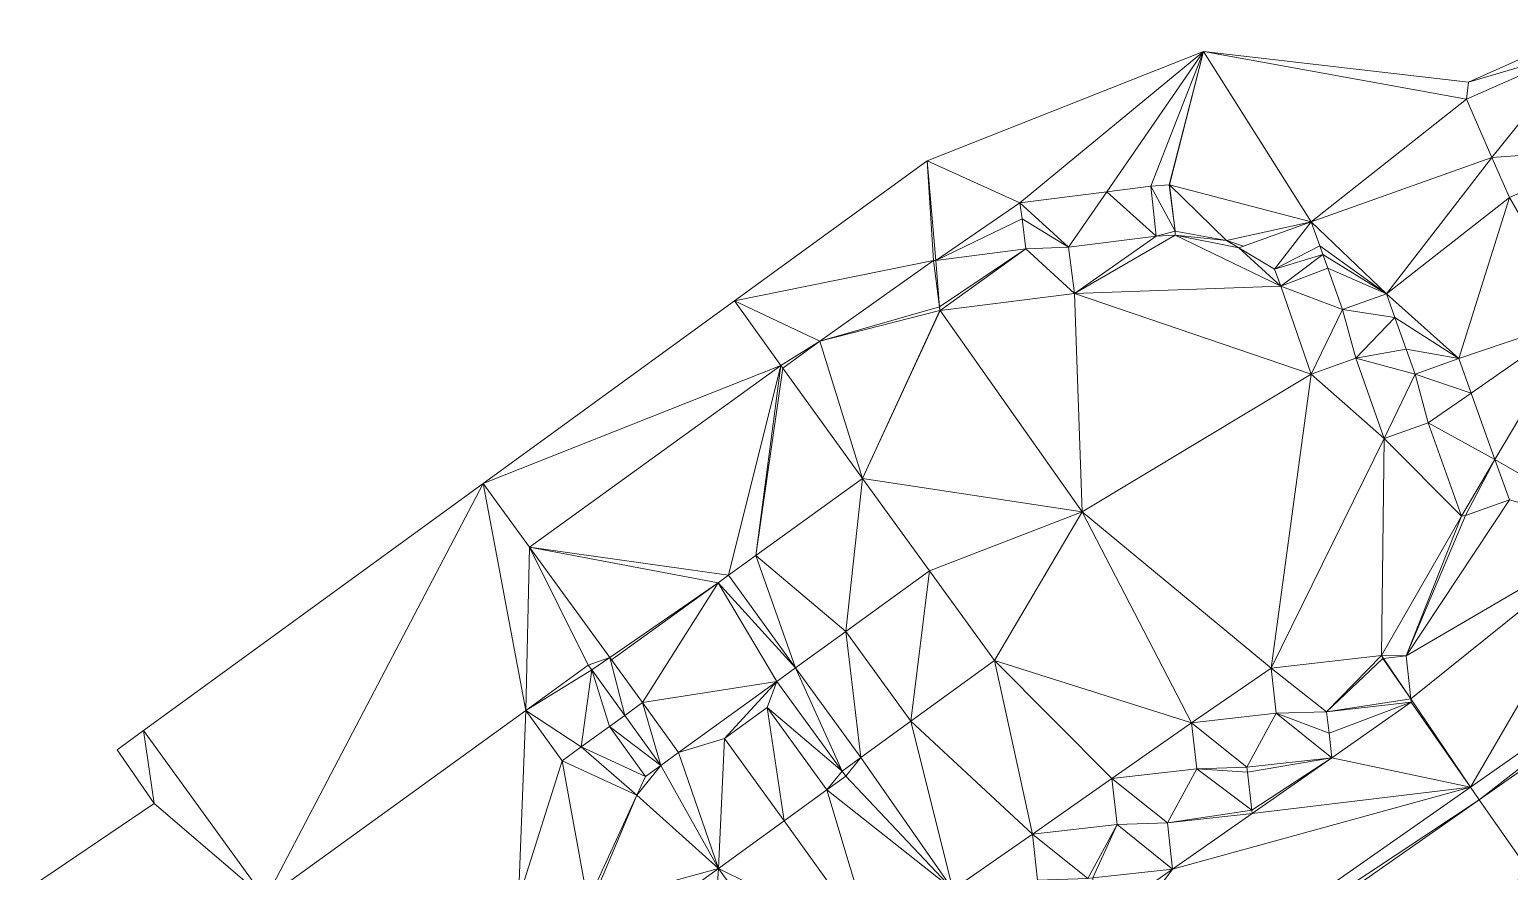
# Model space of a CAD drawing. Header units: metres. Extents: x 1938120 to 1938346, y 5235956 to 5236088.
# Drawn here: x 1938197.1 to 1938292.6, y 5236021.8 to 5236076.1 of the extents above; entities that cross this region are included whole.
import ezdxf

# ---------------------------------------------------------------- set-up
doc = ezdxf.new("R2010")
doc.units = ezdxf.units.M
doc.layers.add('Triangles plates-formes', color=7, linetype='Continuous', lineweight=0, true_color=0x969696)

msp = doc.modelspace()

# ---------------------------------------------------------------- linework, layer by layer
at = {"layer": 'Triangles plates-formes'}
for points in [[(1938297.564, 5236076.078, 475.654), (1938297.053, 5236074.766, 475.637), (1938289.953, 5236072.677, 475.363)], [(1938260.988, 5236064.9, 475.124), (1938254.991, 5236067.617, 475.007), (1938272.842, 5236074.669, 475.199)], [(1938272.842, 5236074.669, 475.199), (1938266.591, 5236065.616, 475.2), (1938260.988, 5236064.9, 475.124)], [(1938269.431, 5236065.979, 475.25), (1938266.591, 5236065.616, 475.2), (1938272.842, 5236074.669, 475.199)], [(1938269.431, 5236065.979, 475.25), (1938272.842, 5236074.669, 475.199), (1938270.623, 5236066.053, 475.272)], [(1938270.623, 5236066.053, 475.272), (1938272.842, 5236074.669, 475.199), (1938270.63, 5236066.054, 475.272)], [(1938279.789, 5236063.674, 475.38), (1938270.63, 5236066.054, 475.272), (1938272.842, 5236074.669, 475.199)], [(1938279.789, 5236063.674, 475.38), (1938272.842, 5236074.669, 475.199), (1938289.809, 5236071.58, 475.38)], [(1938272.842, 5236074.669, 475.199), (1938289.953, 5236072.677, 475.363), (1938289.809, 5236071.58, 475.38)], [(1938289.809, 5236071.58, 475.7), (1938297.053, 5236074.766, 475.7), (1938291.452, 5236067.829, 475.7)], [(1938289.809, 5236071.58, 475.38), (1938289.953, 5236072.677, 475.363), (1938297.053, 5236074.766, 475.637)], [(1938297.053, 5236074.766, 475.7), (1938299.835, 5236068.425, 475.7), (1938291.452, 5236067.829, 475.7)], [(1938279.789, 5236063.674, 475.38), (1938289.809, 5236071.58, 475.38), (1938291.452, 5236067.829, 475.38)], [(1938284.639, 5236059.037, 475.361), (1938279.789, 5236063.673, 475.38), (1938291.452, 5236067.829, 475.38)], [(1938279.789, 5236063.674, 475.38), (1938291.452, 5236067.829, 475.38), (1938279.789, 5236063.673, 475.38)], [(1938292.583, 5236065.248, 475.38), (1938284.639, 5236059.037, 475.361), (1938291.452, 5236067.829, 475.38)], [(1938292.583, 5236065.248, 475.7), (1938291.452, 5236067.829, 475.7), (1938299.835, 5236068.425, 475.7)], [(1938254.991, 5236067.617, 475.007), (1938255.407, 5236061.171, 475.046), (1938242.548, 5236058.574, 474.853)], [(1938255.555, 5236061.19, 475.049), (1938254.991, 5236067.617, 475.007), (1938260.988, 5236064.9, 475.124)], [(1938255.407, 5236061.171, 475.046), (1938254.991, 5236067.617, 475.007), (1938255.555, 5236061.19, 475.049)], [(1938266.591, 5236065.616, 475.1), (1938269.431, 5236065.979, 475.15), (1938269.773, 5236062.754, 475.2)], [(1938269.431, 5236065.979, 475.15), (1938270.623, 5236066.053, 475.172), (1938271.004, 5236063.067, 475.215)], [(1938269.773, 5236062.754, 475.2), (1938269.431, 5236065.979, 475.15), (1938271.004, 5236063.067, 475.215)], [(1938270.623, 5236066.053, 475.172), (1938270.63, 5236066.054, 475.172), (1938271.004, 5236063.067, 475.215)], [(1938270.63, 5236066.054, 475.272), (1938279.789, 5236063.674, 475.38), (1938274.329, 5236062.478, 475.367)], [(1938274.329, 5236062.478, 475.367), (1938271.004, 5236063.067, 475.315), (1938270.63, 5236066.054, 475.272)], [(1938264.119, 5236062.036, 475.1), (1938260.988, 5236064.9, 475.024), (1938266.591, 5236065.616, 475.1)], [(1938264.119, 5236062.036, 475.1), (1938266.591, 5236065.616, 475.1), (1938269.773, 5236062.754, 475.2)], [(1938292.583, 5236065.248, 475.38), (1938289.315, 5236054.868, 475.318), (1938284.639, 5236059.037, 475.361)], [(1938292.583, 5236065.248, 475.38), (1938297.077, 5236057.479, 475.29), (1938289.315, 5236054.868, 475.318)], [(1938255.555, 5236061.19, 475.049), (1938260.988, 5236064.9, 475.124), (1938261.12, 5236063.87, 475.137)], [(1938261.12, 5236063.87, 475.037), (1938260.988, 5236064.9, 475.024), (1938264.119, 5236062.036, 475.1)], [(1938261.367, 5236061.932, 475.151), (1938255.555, 5236061.19, 475.049), (1938261.12, 5236063.87, 475.137)], [(1938264.119, 5236062.036, 475.1), (1938261.367, 5236061.932, 475.051), (1938261.12, 5236063.87, 475.037)], [(1938269.773, 5236062.754, 475.2), (1938271.004, 5236063.067, 475.215), (1938271.008, 5236062.826, 475.218)], [(1938271.004, 5236063.067, 475.315), (1938274.329, 5236062.478, 475.367), (1938271.008, 5236062.826, 475.318)], [(1938274.329, 5236062.478, 475.367), (1938279.789, 5236063.674, 475.38), (1938275.415, 5236062.116, 475.38)], [(1938275.114, 5236062.007, 475.28), (1938275.415, 5236062.116, 475.28), (1938279.789, 5236063.673, 475.28)], [(1938277.426, 5236060.619, 475.273), (1938275.114, 5236062.007, 475.28), (1938279.789, 5236063.673, 475.28)], [(1938279.789, 5236063.674, 475.28), (1938279.789, 5236063.673, 475.28), (1938275.415, 5236062.116, 475.28)], [(1938277.426, 5236060.619, 475.273), (1938279.789, 5236063.673, 475.28), (1938280.343, 5236062.119, 475.274)], [(1938279.789, 5236063.673, 475.38), (1938284.639, 5236059.037, 475.361), (1938280.343, 5236062.119, 475.374)], [(1938264.119, 5236062.036, 477.65), (1938269.773, 5236062.754, 477.65), (1938264.507, 5236059.058, 477.65)], [(1938277.82, 5236059.515, 477.65), (1938264.507, 5236059.058, 477.65), (1938271.008, 5236062.826, 477.65)], [(1938269.773, 5236062.754, 477.65), (1938271.008, 5236062.826, 477.65), (1938264.507, 5236059.058, 477.65)], [(1938277.82, 5236059.515, 477.65), (1938271.008, 5236062.826, 477.65), (1938275.114, 5236062.007, 477.65)], [(1938271.008, 5236062.826, 477.65), (1938274.329, 5236062.478, 477.65), (1938275.114, 5236062.007, 477.65)], [(1938274.329, 5236062.478, 475.367), (1938275.415, 5236062.116, 475.38), (1938275.114, 5236062.007, 475.38)], [(1938277.426, 5236060.619, 475.273), (1938280.343, 5236062.119, 475.274), (1938280.539, 5236061.57, 475.274)], [(1938280.539, 5236061.57, 475.374), (1938280.343, 5236062.119, 475.374), (1938284.639, 5236059.037, 475.361)], [(1938248.06, 5236055.968, 474.93), (1938242.548, 5236058.574, 474.853), (1938255.407, 5236061.171, 475.046)], [(1938248.06, 5236055.968, 474.93), (1938255.407, 5236061.171, 475.046), (1938255.788, 5236058.198, 475.068)], [(1938255.555, 5236061.19, 474.949), (1938255.788, 5236058.198, 474.968), (1938255.407, 5236061.171, 474.946)], [(1938255.788, 5236058.198, 474.968), (1938255.555, 5236061.19, 474.949), (1938261.367, 5236061.932, 475.051)], [(1938255.839, 5236057.955, 474.97), (1938255.788, 5236058.198, 474.968), (1938261.367, 5236061.932, 475.051)], [(1938261.367, 5236061.932, 475.051), (1938264.507, 5236059.058, 475.1), (1938255.839, 5236057.955, 474.97)], [(1938264.119, 5236062.036, 475.1), (1938264.507, 5236059.058, 475.1), (1938261.367, 5236061.932, 475.051)], [(1938277.82, 5236059.515, 477.65), (1938275.114, 5236062.007, 477.65), (1938277.426, 5236060.619, 477.65)], [(1938277.82, 5236059.515, 475.269), (1938277.426, 5236060.619, 475.273), (1938280.539, 5236061.57, 475.274)], [(1938280.852, 5236060.692, 475.272), (1938277.82, 5236059.515, 475.269), (1938280.539, 5236061.57, 475.274)], [(1938284.639, 5236059.037, 475.361), (1938280.852, 5236060.692, 475.372), (1938280.539, 5236061.57, 475.374)], [(1938280.852, 5236060.692, 475.272), (1938281.806, 5236058.02, 475.259), (1938277.82, 5236059.515, 475.269)], [(1938281.806, 5236058.02, 475.359), (1938280.852, 5236060.692, 475.372), (1938284.639, 5236059.037, 475.361)], [(1938279.783, 5236053.851, 477.65), (1938264.507, 5236059.058, 477.65), (1938277.82, 5236059.515, 477.65)], [(1938281.806, 5236058.02, 475.259), (1938279.783, 5236053.851, 475.253), (1938277.82, 5236059.515, 475.269)], [(1938226.337, 5236046.793, 474.85), (1938242.548, 5236058.574, 474.853), (1938245.54, 5236054.415, 474.88)], [(1938245.54, 5236054.415, 474.88), (1938242.548, 5236058.574, 474.853), (1938248.06, 5236055.968, 474.93)], [(1938264.507, 5236059.058, 477.65), (1938265.002, 5236044.963, 477.35), (1938255.839, 5236057.955, 477.65)], [(1938265.002, 5236044.963, 477.35), (1938264.507, 5236059.058, 477.65), (1938279.783, 5236053.851, 477.65)], [(1938285.184, 5236057.51, 475.254), (1938281.806, 5236058.02, 475.259), (1938284.639, 5236059.037, 475.261)], [(1938289.315, 5236054.868, 475.318), (1938285.184, 5236057.51, 475.354), (1938284.639, 5236059.037, 475.361)], [(1938255.788, 5236058.198, 475.068), (1938255.82, 5236057.951, 475.07), (1938248.06, 5236055.968, 474.93)], [(1938250.811, 5236047.116, 477.55), (1938248.06, 5236055.968, 477.65), (1938255.82, 5236057.951, 477.65)], [(1938250.811, 5236047.116, 477.55), (1938255.839, 5236057.955, 477.65), (1938265.002, 5236044.963, 477.35)], [(1938255.839, 5236057.955, 477.65), (1938250.811, 5236047.116, 477.55), (1938255.82, 5236057.951, 477.65)], [(1938255.82, 5236057.951, 474.97), (1938255.788, 5236058.198, 474.968), (1938255.839, 5236057.955, 474.97)], [(1938279.783, 5236053.851, 475.253), (1938281.806, 5236058.02, 475.259), (1938282.666, 5236054.877, 475.245)], [(1938282.666, 5236054.877, 475.245), (1938281.806, 5236058.02, 475.259), (1938285.184, 5236057.51, 475.254)], [(1938285.913, 5236055.463, 475.232), (1938282.666, 5236054.877, 475.245), (1938285.184, 5236057.51, 475.254)], [(1938285.913, 5236055.463, 475.332), (1938285.184, 5236057.51, 475.354), (1938289.315, 5236054.868, 475.318)], [(1938289.315, 5236054.868, 475.318), (1938297.077, 5236057.479, 475.29), (1938290.115, 5236052.631, 475.312)], [(1938297.077, 5236057.479, 475.29), (1938291.652, 5236048.335, 475.3), (1938290.115, 5236052.631, 475.312)], [(1938299.682, 5236043.713, 475.15), (1938291.652, 5236048.335, 475.3), (1938297.077, 5236057.479, 475.29)], [(1938245.54, 5236054.414, 474.9), (1938245.54, 5236054.415, 474.88), (1938248.06, 5236055.968, 474.93)], [(1938245.676, 5236054.236, 474.9), (1938245.54, 5236054.414, 474.9), (1938248.06, 5236055.968, 474.93)], [(1938250.811, 5236047.116, 477.55), (1938245.676, 5236054.236, 477.65), (1938248.06, 5236055.968, 477.65)], [(1938282.666, 5236054.877, 475.245), (1938285.913, 5236055.463, 475.232), (1938286.489, 5236053.847, 475.228)], [(1938289.315, 5236054.868, 475.318), (1938286.489, 5236053.847, 475.328), (1938285.913, 5236055.463, 475.332)], [(1938279.783, 5236053.851, 477.65), (1938282.666, 5236054.877, 477.65), (1938284.502, 5236049.701, 477.65)], [(1938286.489, 5236053.847, 475.228), (1938284.502, 5236049.701, 475.23), (1938282.666, 5236054.877, 475.245)], [(1938286.489, 5236053.847, 475.228), (1938289.315, 5236054.868, 475.218), (1938290.115, 5236052.631, 475.212)], [(1938229.322, 5236042.687, 474.87), (1938226.337, 5236046.793, 474.85), (1938245.54, 5236054.415, 474.88)], [(1938229.322, 5236042.687, 475.25), (1938245.54, 5236054.415, 475.25), (1938242.181, 5236040.881, 475.25)], [(1938243.944, 5236042.154, 475.25), (1938242.181, 5236040.881, 475.25), (1938245.54, 5236054.415, 475.25)], [(1938243.944, 5236042.154, 475.25), (1938245.54, 5236054.415, 475.25), (1938245.54, 5236054.414, 475.25)], [(1938243.944, 5236042.154, 475.25), (1938245.54, 5236054.414, 475.25), (1938245.676, 5236054.236, 475.25)], [(1938245.676, 5236054.236, 475.25), (1938250.811, 5236047.116, 475.25), (1938243.944, 5236042.154, 475.25)], [(1938245.54, 5236054.414, 475.25), (1938245.54, 5236054.415, 475.25), (1938245.54, 5236054.414, 475.25)], [(1938245.676, 5236054.236, 475.25), (1938245.54, 5236054.414, 475.25), (1938245.54, 5236054.414, 475.25)], [(1938277.204, 5236034.873, 477.668), (1938265.002, 5236044.963, 477.35), (1938279.783, 5236053.851, 477.65)], [(1938279.783, 5236053.851, 477.65), (1938284.502, 5236049.701, 477.65), (1938277.204, 5236034.873, 477.668)], [(1938286.489, 5236053.847, 475.228), (1938287.349, 5236050.705, 475.221), (1938284.502, 5236049.701, 475.23)], [(1938286.489, 5236053.847, 475.228), (1938290.115, 5236052.631, 475.212), (1938287.349, 5236050.705, 475.221)], [(1938291.652, 5236048.335, 475.2), (1938287.349, 5236050.705, 475.221), (1938290.115, 5236052.631, 475.212)], [(1938289.488, 5236044.688, 477.65), (1938284.502, 5236049.701, 477.65), (1938287.349, 5236050.705, 477.65)], [(1938291.652, 5236048.335, 475.2), (1938289.488, 5236044.688, 475.204), (1938287.349, 5236050.705, 475.221)], [(1938284.502, 5236049.701, 477.65), (1938284.328, 5236035.691, 477.65), (1938277.204, 5236034.873, 477.668)], [(1938284.328, 5236035.691, 477.65), (1938284.502, 5236049.701, 477.65), (1938289.488, 5236044.688, 477.65)], [(1938289.758, 5236044.728, 475.2), (1938289.488, 5236044.688, 475.204), (1938291.652, 5236048.335, 475.2)], [(1938289.758, 5236044.728, 475.2), (1938291.652, 5236048.335, 475.2), (1938292.583, 5236045.729, 475.167)], [(1938292.583, 5236045.729, 475.267), (1938291.652, 5236048.335, 475.3), (1938299.682, 5236043.713, 475.15)], [(1938226.337, 5236046.793, 474.85), (1938212.285, 5236019.994, 474.534), (1938204.397, 5236030.848, 474.76)], [(1938212.285, 5236019.994, 474.534), (1938226.337, 5236046.793, 474.85), (1938229.077, 5236032.152, 474.8)], [(1938229.322, 5236042.687, 474.87), (1938229.077, 5236032.152, 474.8), (1938226.337, 5236046.793, 474.85)], [(1938249.739, 5236037.25, 477.47), (1938243.944, 5236042.154, 477.45), (1938250.811, 5236047.116, 477.55)], [(1938255.142, 5236041.164, 477.55), (1938249.739, 5236037.25, 477.47), (1938250.811, 5236047.116, 477.55)], [(1938250.811, 5236047.116, 477.55), (1938265.002, 5236044.963, 477.35), (1938255.142, 5236041.164, 477.55)], [(1938259.342, 5236035.374, 477.55), (1938255.142, 5236041.164, 477.55), (1938265.002, 5236044.963, 477.35)], [(1938259.342, 5236035.374, 477.55), (1938265.002, 5236044.963, 477.35), (1938272.063, 5236031.357, 477.689)], [(1938272.063, 5236031.357, 477.689), (1938265.002, 5236044.963, 477.35), (1938277.204, 5236034.873, 477.668)], [(1938292.583, 5236045.729, 475.267), (1938299.682, 5236043.713, 475.15), (1938285.921, 5236035.673, 475.104)], [(1938292.583, 5236045.729, 475.267), (1938285.921, 5236035.673, 475.104), (1938289.758, 5236044.728, 475.3)], [(1938284.328, 5236035.691, 475.113), (1938289.488, 5236044.688, 475.304), (1938285.921, 5236035.673, 475.104)], [(1938289.758, 5236044.728, 475.3), (1938285.921, 5236035.673, 475.104), (1938289.488, 5236044.688, 475.304)], [(1938286.215, 5236032.902, 475.062), (1938285.921, 5236035.673, 475.104), (1938299.682, 5236043.713, 475.15)], [(1938290.068, 5236027.21, 474.959), (1938286.215, 5236032.902, 475.062), (1938299.682, 5236043.713, 475.15)], [(1938290.068, 5236027.21, 474.959), (1938299.682, 5236043.713, 475.15), (1938306.28, 5236038.555, 475.157)], [(1938229.077, 5236032.152, 474.8), (1938229.322, 5236042.687, 474.87), (1938233.12, 5236035.081, 474.87)], [(1938241.502, 5236040.39, 475.25), (1938234.504, 5236035.562, 475.25), (1938229.322, 5236042.687, 475.25)], [(1938241.502, 5236040.39, 475.25), (1938229.322, 5236042.687, 475.25), (1938242.181, 5236040.881, 475.25)], [(1938229.322, 5236042.687, 475.25), (1938234.504, 5236035.562, 475.25), (1938234.504, 5236035.562, 475.25)], [(1938233.12, 5236035.081, 474.87), (1938229.322, 5236042.687, 474.87), (1938234.504, 5236035.562, 474.88)], [(1938246.5, 5236034.903, 477.55), (1938242.181, 5236040.881, 477.45), (1938243.944, 5236042.154, 477.45)], [(1938246.5, 5236034.903, 477.55), (1938243.944, 5236042.154, 477.45), (1938249.739, 5236037.25, 477.47)], [(1938253.948, 5236031.457, 477.595), (1938249.739, 5236037.25, 477.595), (1938255.142, 5236041.164, 477.595)], [(1938255.142, 5236041.164, 477.595), (1938259.342, 5236035.374, 477.595), (1938253.948, 5236031.457, 477.595)], [(1938241.502, 5236040.39, 475.25), (1938234.612, 5236035.412, 475.25), (1938234.504, 5236035.562, 475.25)], [(1938234.612, 5236035.412, 475.25), (1938241.502, 5236040.39, 475.25), (1938234.612, 5236035.412, 475.25)], [(1938241.502, 5236040.39, 477.45), (1938236.61, 5236032.655, 477.31), (1938234.612, 5236035.412, 477.35)], [(1938236.61, 5236032.655, 477.31), (1938241.502, 5236040.39, 477.45), (1938245.294, 5236034.026, 477.521)], [(1938246.5, 5236034.903, 477.55), (1938241.502, 5236040.39, 477.45), (1938242.181, 5236040.881, 477.45)], [(1938241.502, 5236040.39, 477.45), (1938246.5, 5236034.903, 477.55), (1938245.294, 5236034.026, 477.521)], [(1938306.28, 5236038.555, 476.197), (1938290.63, 5236026.383, 475.999), (1938290.068, 5236027.21, 475.999)], [(1938290.63, 5236026.383, 475.999), (1938306.28, 5236038.555, 476.197), (1938307.104, 5236037.911, 476.207)], [(1938249.739, 5236037.25, 477.595), (1938250.711, 5236029.106, 477.595), (1938246.5, 5236034.903, 477.595)], [(1938250.711, 5236029.106, 477.595), (1938249.739, 5236037.25, 477.595), (1938253.948, 5236031.457, 477.595)], [(1938293.96, 5236021.622, 479.873), (1938290.63, 5236026.383, 475.999), (1938307.104, 5236037.911, 476.207)], [(1938233.34, 5236034.777, 474.88), (1938233.12, 5236035.081, 474.87), (1938234.504, 5236035.562, 474.88)], [(1938234.504, 5236035.562, 474.88), (1938233.12, 5236035.081, 474.87), (1938234.504, 5236035.562, 474.88)], [(1938234.504, 5236035.562, 475.38), (1938235.469, 5236031.831, 475.38), (1938233.34, 5236034.777, 475.381)], [(1938234.504, 5236035.562, 475.38), (1938236.61, 5236032.655, 475.38), (1938235.469, 5236031.831, 475.38)], [(1938259.342, 5236035.374, 477.55), (1938261.798, 5236024.161, 477.73), (1938253.948, 5236031.457, 477.55)], [(1938272.063, 5236031.357, 477.689), (1938266.925, 5236027.763, 477.71), (1938259.342, 5236035.374, 477.55)], [(1938259.342, 5236035.374, 477.55), (1938266.925, 5236027.763, 477.71), (1938261.798, 5236024.161, 477.73)], [(1938280.783, 5236032.071, 474.944), (1938277.204, 5236034.873, 474.961), (1938284.328, 5236035.691, 475.013)], [(1938284.422, 5236035.504, 475.009), (1938280.783, 5236032.071, 474.944), (1938284.328, 5236035.691, 475.013)], [(1938284.422, 5236035.504, 475.009), (1938286.215, 5236032.902, 474.962), (1938280.783, 5236032.071, 474.944)], [(1938284.452, 5236035.507, 475.109), (1938284.328, 5236035.691, 475.113), (1938285.921, 5236035.673, 475.104)], [(1938284.422, 5236035.504, 475.109), (1938284.328, 5236035.691, 475.113), (1938284.452, 5236035.507, 475.109)], [(1938284.452, 5236035.507, 475.009), (1938286.215, 5236032.902, 474.962), (1938284.422, 5236035.504, 475.009)], [(1938285.921, 5236035.673, 475.004), (1938286.215, 5236032.902, 474.962), (1938284.452, 5236035.507, 475.009)], [(1938233.12, 5236035.081, 475.231), (1938233.34, 5236034.777, 475.231), (1938229.077, 5236032.152, 475.23)], [(1938232.658, 5236029.799, 475.23), (1938229.077, 5236032.152, 475.23), (1938233.34, 5236034.777, 475.231)], [(1938234.478, 5236031.114, 475.23), (1938232.658, 5236029.799, 475.23), (1938233.34, 5236034.777, 475.231)], [(1938234.478, 5236031.114, 475.23), (1938233.34, 5236034.777, 475.231), (1938235.469, 5236031.831, 475.23)], [(1938249.508, 5236028.233, 477.576), (1938245.294, 5236034.026, 477.521), (1938246.5, 5236034.903, 477.55)], [(1938250.711, 5236029.106, 477.55), (1938249.508, 5236028.233, 477.576), (1938246.5, 5236034.903, 477.55)], [(1938272.063, 5236031.357, 477.689), (1938277.204, 5236034.873, 477.668), (1938277.536, 5236031.969, 477.675)], [(1938277.536, 5236031.969, 474.941), (1938277.204, 5236034.873, 474.961), (1938280.783, 5236032.071, 474.944)], [(1938236.61, 5236032.655, 477.31), (1938245.294, 5236034.026, 477.521), (1938238.94, 5236029.432, 477.37)], [(1938245.294, 5236034.026, 478.091), (1938241.905, 5236030.342, 478.313), (1938238.94, 5236029.432, 477.94)], [(1938241.905, 5236030.342, 478.313), (1938245.294, 5236034.026, 478.091), (1938244.659, 5236032.335, 478.246)], [(1938244.659, 5236032.335, 478.246), (1938245.294, 5236034.026, 478.091), (1938249.508, 5236028.233, 478.146)], [(1938235.469, 5236031.831, 477.257), (1938236.61, 5236032.655, 477.31), (1938237.799, 5236028.607, 477.316)], [(1938236.61, 5236032.655, 477.31), (1938238.94, 5236029.432, 477.37), (1938237.799, 5236028.607, 477.316)], [(1938286.215, 5236032.902, 474.962), (1938286.239, 5236032.681, 474.958), (1938280.783, 5236032.071, 474.944)], [(1938286.239, 5236032.681, 475.058), (1938280.937, 5236030.677, 475.018), (1938280.783, 5236032.071, 475.044)], [(1938281.111, 5236029.096, 474.992), (1938280.937, 5236030.677, 475.018), (1938286.239, 5236032.681, 475.058)], [(1938286.239, 5236032.681, 475.058), (1938290.068, 5236027.21, 474.959), (1938281.111, 5236029.096, 474.992)], [(1938286.239, 5236032.681, 475.058), (1938286.215, 5236032.902, 475.062), (1938290.068, 5236027.21, 474.959)], [(1938229.077, 5236032.152, 474.7), (1938228.612, 5236019.991, 474.739), (1938212.285, 5236019.994, 474.434)], [(1938231.426, 5236028.909, 474.78), (1938228.612, 5236019.991, 474.739), (1938229.077, 5236032.152, 474.7)], [(1938229.077, 5236032.152, 475.23), (1938232.658, 5236029.799, 475.23), (1938231.426, 5236028.909, 475.23)], [(1938237.799, 5236028.607, 477.316), (1938234.478, 5236031.114, 477.212), (1938235.469, 5236031.831, 477.257)], [(1938244.659, 5236032.335, 477.676), (1938245.766, 5236025.03, 477.678), (1938241.905, 5236030.342, 477.743)], [(1938245.766, 5236025.03, 477.678), (1938244.659, 5236032.335, 477.676), (1938248.508, 5236027.022, 477.61)], [(1938248.508, 5236027.022, 478.18), (1938244.659, 5236032.335, 478.246), (1938249.508, 5236028.233, 478.146)], [(1938275.637, 5236028.484, 474.881), (1938272.063, 5236031.357, 474.901), (1938277.536, 5236031.969, 474.941)], [(1938277.536, 5236031.969, 474.941), (1938281.111, 5236029.096, 474.892), (1938275.637, 5236028.484, 474.881)], [(1938280.783, 5236032.071, 474.944), (1938280.937, 5236030.677, 474.918), (1938277.536, 5236031.969, 474.941)], [(1938281.111, 5236029.096, 474.892), (1938277.536, 5236031.969, 474.941), (1938280.937, 5236030.677, 474.918)], [(1938205.096, 5236026.146, 474.7), (1938202.698, 5236029.613, 474.75), (1938204.397, 5236030.848, 474.76)], [(1938205.096, 5236026.146, 474.7), (1938204.397, 5236030.848, 474.76), (1938212.285, 5236019.994, 474.53)], [(1938234.478, 5236031.114, 477.212), (1938236.808, 5236027.891, 477.27), (1938232.658, 5236029.799, 477.127)], [(1938237.799, 5236028.607, 477.316), (1938236.808, 5236027.891, 477.27), (1938234.478, 5236031.114, 477.212)], [(1938253.948, 5236031.457, 477.55), (1938256.643, 5236020.588, 477.75), (1938250.711, 5236029.106, 477.55)], [(1938261.798, 5236024.161, 477.73), (1938256.643, 5236020.588, 477.75), (1938253.948, 5236031.457, 477.55)], [(1938272.395, 5236028.373, 477.696), (1938266.925, 5236027.763, 477.71), (1938272.063, 5236031.357, 477.689)], [(1938272.395, 5236028.373, 474.88), (1938272.063, 5236031.357, 474.901), (1938275.637, 5236028.484, 474.881)], [(1938231.426, 5236028.909, 477.07), (1938232.658, 5236029.799, 477.127), (1938236.256, 5236026.689, 477.149)], [(1938232.658, 5236029.799, 477.127), (1938236.808, 5236027.891, 477.27), (1938236.256, 5236026.689, 477.149)], [(1938241.905, 5236030.342, 478.313), (1938241.519, 5236021.954, 478.342), (1938238.94, 5236029.432, 477.94)], [(1938241.519, 5236021.954, 478.342), (1938241.905, 5236030.342, 478.313), (1938245.766, 5236025.03, 478.248)], [(1938233.085, 5236019.796, 476.456), (1938228.612, 5236019.991, 476.17), (1938231.426, 5236028.909, 477.07)], [(1938233.085, 5236019.796, 476.456), (1938231.426, 5236028.909, 477.07), (1938236.256, 5236026.689, 477.149)], [(1938237.799, 5236028.607, 477.887), (1938238.94, 5236029.432, 477.94), (1938241.519, 5236021.954, 478.342)], [(1938249.745, 5236027.908, 477.583), (1938249.508, 5236028.233, 477.576), (1938250.711, 5236029.106, 477.55)], [(1938249.745, 5236027.908, 477.583), (1938250.711, 5236029.106, 477.55), (1938256.643, 5236020.588, 477.75)], [(1938281.111, 5236029.096, 474.992), (1938275.674, 5236028.157, 474.976), (1938275.637, 5236028.484, 474.981)], [(1938275.954, 5236025.708, 474.934), (1938275.674, 5236028.157, 474.976), (1938281.111, 5236029.096, 474.992)], [(1938275.977, 5236025.506, 474.931), (1938275.954, 5236025.708, 474.934), (1938281.111, 5236029.096, 474.992)], [(1938275.977, 5236025.506, 474.931), (1938281.111, 5236029.096, 474.992), (1938290.068, 5236027.21, 474.959)], [(1938236.256, 5236026.689, 477.719), (1938237.799, 5236028.607, 477.887), (1938241.519, 5236021.954, 478.342)], [(1938237.799, 5236028.607, 477.887), (1938236.256, 5236026.689, 477.719), (1938236.808, 5236027.891, 477.84)], [(1938249.508, 5236028.233, 478.146), (1938249.745, 5236027.908, 478.153), (1938248.508, 5236027.022, 478.18)], [(1938256.643, 5236020.588, 477.75), (1938248.508, 5236027.022, 477.61), (1938249.745, 5236027.908, 477.583)], [(1938267.268, 5236024.784, 477.717), (1938261.798, 5236024.161, 477.73), (1938266.925, 5236027.763, 477.71)], [(1938266.925, 5236027.763, 474.84), (1938272.395, 5236028.373, 474.88), (1938270.501, 5236024.89, 474.82)], [(1938270.501, 5236024.89, 474.82), (1938267.268, 5236024.784, 474.819), (1938266.925, 5236027.763, 474.84)], [(1938272.395, 5236028.373, 474.88), (1938275.954, 5236025.708, 474.834), (1938270.501, 5236024.89, 474.82)], [(1938275.674, 5236028.157, 474.876), (1938272.395, 5236028.373, 474.88), (1938275.637, 5236028.484, 474.881)], [(1938275.954, 5236025.708, 474.834), (1938272.395, 5236028.373, 474.88), (1938275.674, 5236028.157, 474.876)], [(1938248.508, 5236027.022, 477.61), (1938251.527, 5236016.995, 477.87), (1938245.766, 5236025.03, 477.674)], [(1938251.527, 5236016.995, 477.87), (1938248.508, 5236027.022, 477.61), (1938256.643, 5236020.588, 477.75)], [(1938290.068, 5236027.21, 474.959), (1938258.216, 5236004.919, 474.57), (1938270.84, 5236021.909, 474.868)], [(1938290.63, 5236026.383, 475.999), (1938258.216, 5236004.919, 475.61), (1938290.068, 5236027.21, 475.999)], [(1938275.977, 5236025.506, 474.931), (1938290.068, 5236027.21, 474.959), (1938270.84, 5236021.909, 474.868)], [(1938196.513, 5236020.336, 474.743), (1938205.096, 5236026.146, 474.7), (1938212.285, 5236019.994, 474.53)], [(1938236.256, 5236026.689, 477.719), (1938233.307, 5236019.695, 477.085), (1938233.085, 5236019.796, 477.03)], [(1938233.307, 5236019.695, 477.085), (1938236.256, 5236026.689, 477.719), (1938241.519, 5236021.954, 478.342)], [(1938258.216, 5236004.919, 475.61), (1938290.63, 5236026.383, 475.999), (1938258.789, 5236004.1, 475.61)], [(1938258.789, 5236004.1, 475.61), (1938290.63, 5236026.383, 475.999), (1938293.96, 5236021.622, 479.873)], [(1938241.519, 5236021.954, 477.772), (1938245.766, 5236025.03, 477.674), (1938251.527, 5236016.995, 477.87)], [(1938270.501, 5236024.89, 474.82), (1938270.84, 5236021.909, 474.768), (1938267.268, 5236024.784, 474.819)], [(1938275.954, 5236025.708, 474.834), (1938275.977, 5236025.506, 474.831), (1938270.501, 5236024.89, 474.82)], [(1938270.84, 5236021.909, 474.868), (1938270.501, 5236024.89, 474.92), (1938275.977, 5236025.506, 474.931)], [(1938256.643, 5236020.588, 477.75), (1938261.798, 5236024.161, 477.73), (1938262.12, 5236021.189, 477.737)], [(1938267.268, 5236024.784, 474.819), (1938265.371, 5236021.303, 474.758), (1938261.798, 5236024.161, 474.779)], [(1938261.798, 5236024.161, 474.779), (1938265.371, 5236021.303, 474.758), (1938262.12, 5236021.189, 474.758)], [(1938267.268, 5236024.784, 474.819), (1938265.699, 5236021.34, 474.758), (1938265.371, 5236021.303, 474.758)], [(1938265.699, 5236021.34, 474.758), (1938267.268, 5236024.784, 474.819), (1938270.84, 5236021.909, 474.768)], [(1938233.204, 5236015.932, 478.283), (1938233.307, 5236019.695, 477.085), (1938241.519, 5236021.954, 478.342)], [(1938233.204, 5236015.932, 477.713), (1938241.519, 5236021.954, 477.772), (1938240.912, 5236012.807, 477.94)], [(1938240.912, 5236012.807, 477.94), (1938241.519, 5236021.954, 477.772), (1938247.624, 5236013.526, 477.98)], [(1938251.527, 5236016.995, 477.87), (1938247.624, 5236013.526, 477.98), (1938241.519, 5236021.954, 477.772)], [(1938270.84, 5236021.909, 474.868), (1938258.216, 5236004.919, 474.57), (1938265.712, 5236018.322, 474.805)], [(1938265.712, 5236018.322, 474.805), (1938265.699, 5236021.34, 474.858), (1938270.84, 5236021.909, 474.868)]]:
    msp.add_3dface(points, dxfattribs=at)

doc.saveas('drawing.dxf')
